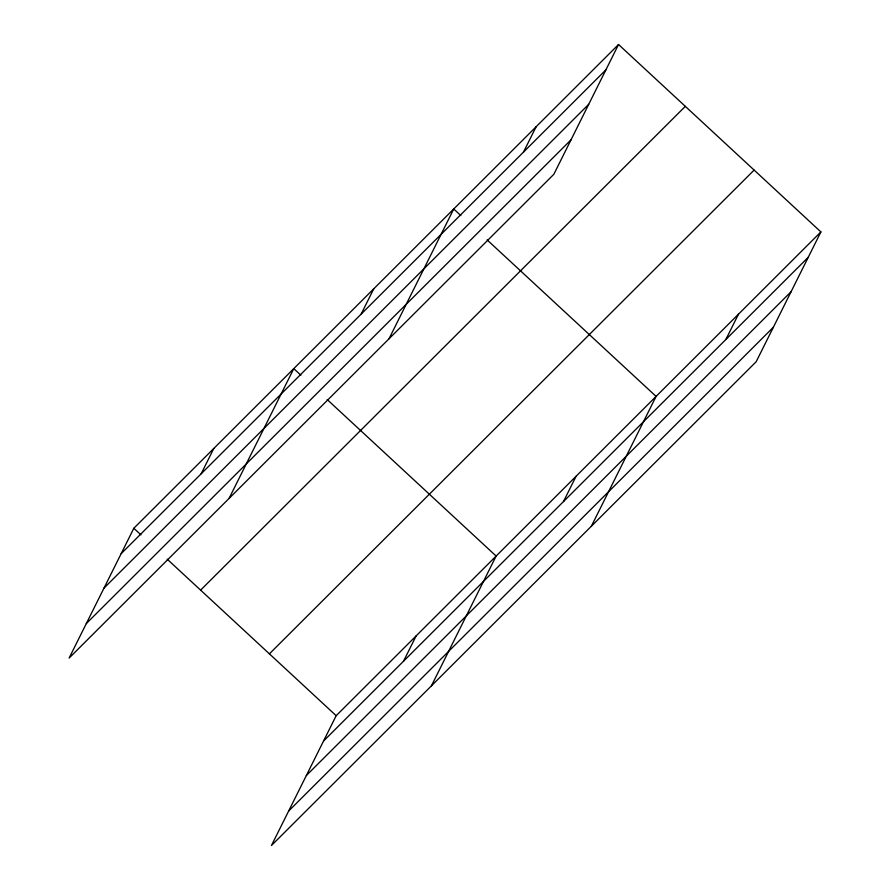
<?xml version="1.0" encoding="UTF-8"?>
<svg xmlns="http://www.w3.org/2000/svg" width="890" height="890" viewBox="0 0 890 890"><rect width="100%" height="100%" fill="white"/><g stroke="black" fill="none" stroke-linecap="round" stroke-linejoin="round"><path stroke-width="1.33" d="M618.539 44.5L133.823 528.271L69.109 658.077L553.825 174.307L618.539 44.5L820.892 231.923L756.177 361.729L271.461 845.5L336.175 715.694L820.892 231.923M201.162 473.803L213.8 448.449M229.064 498.433L293.778 368.627L300.865 375.191M361.118 314.159L373.755 288.805M389.019 338.779L453.733 208.983L460.82 215.547M523.498 152.09L536.136 126.736M403.515 661.226L416.153 635.872M431.416 685.856L496.13 556.05L327.175 399.554M563.47 501.582L576.108 476.228M591.372 526.212L656.086 396.406L487.13 239.911M725.851 339.524L738.489 314.17M121.185 553.625L605.901 69.854M104.008 588.09L588.713 104.319M86.297 623.601L571.013 139.83M200.606 590.126L685.311 106.355M269.403 653.85L754.119 170.079M323.537 741.047L808.254 257.277M306.349 775.524L791.065 291.742M288.649 811.035L773.354 327.264M133.823 528.271L140.909 534.834M167.22 559.198L336.175 715.694"/></g></svg>
